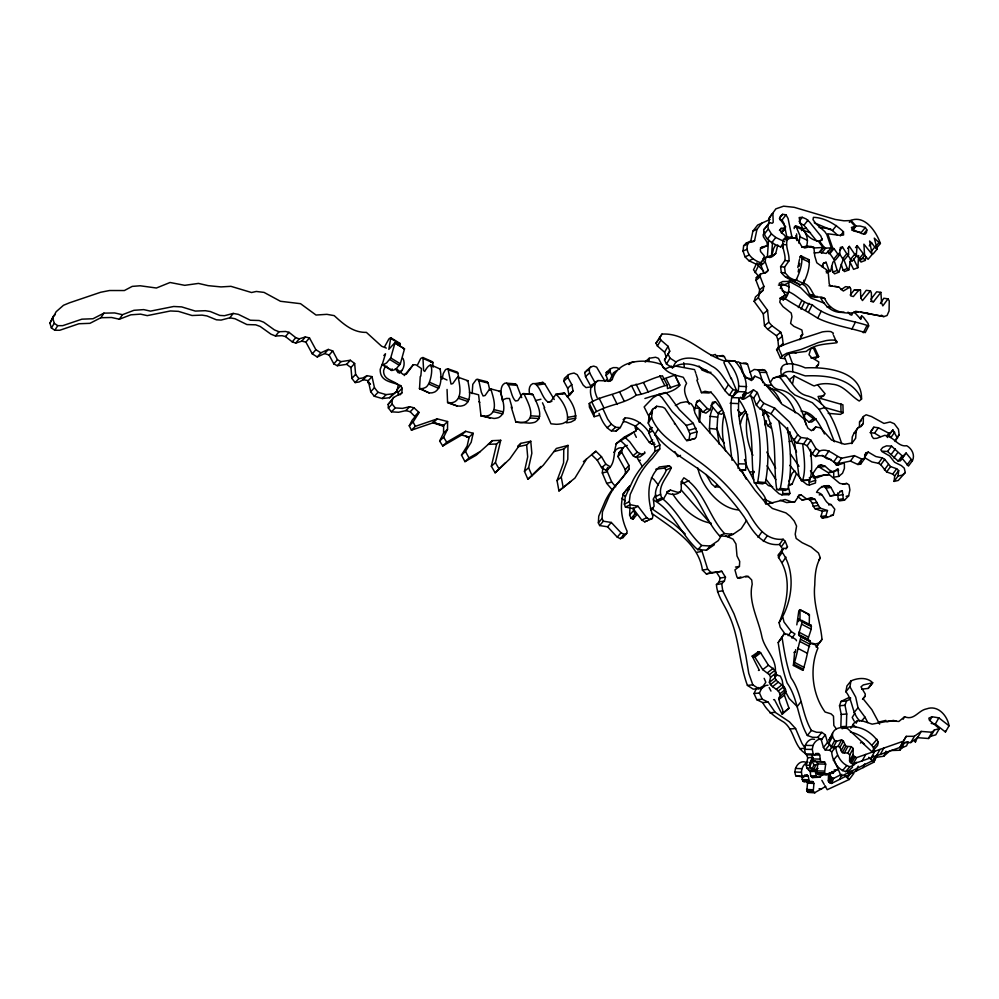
<?xml version="1.0" encoding="UTF-8"?>
<svg xmlns="http://www.w3.org/2000/svg" width="999" height="999" viewBox="0 0 999 999"><rect width="100%" height="100%" fill="white"/><g stroke="black" fill="none" stroke-linecap="round" stroke-linejoin="round"><path stroke-width="1.5" d="M724.887 361.076C702.859 354.732 686.4 332.53 661.95 334.103L655.981 343.156L657.392 345.991L664.56 352.197L666.196 357.03L664.51 359.99L666.47 364.023L672.389 367.807C683.478 360.389 697.477 364.66 707.979 371.79C718.256 376.611 721.303 388.299 729.42 395.254L732.941 396.341L736.613 390.621L731.318 378.159M699.213 422.152L699.288 408.279L694.792 408.116M842.931 484.016L846.69 483.454L849.013 484.852L849.899 489.91L848.638 495.916L844.505 500.162L839.485 500.861L838.248 499.5L837.637 492.957M844.505 500.162L843.256 498.801L842.319 491.033L839.809 491.396M811.6 643.081L815.421 643.993L819.405 642.969L821.99 639.397C820.491 621.291 812.599 603.683 814.784 584.927C814.947 575.599 815.584 566.083 820.316 557.867L818.493 553.046L811.013 546.915L802.135 542.694L796.166 538.449L795.204 534.203L796.578 526.098L794.242 521.041L790.197 516.271L785.913 512.899L772.414 508.466L764.572 501.598L755.169 490.509L731.218 456.918L698.688 420.079L694.892 412.949L693.581 407.205L691.246 403.808L686.213 401.76L680.544 402.747L675.324 405.569M869.967 758.104L853.109 764.035L851.423 763.398L849.562 760.926L849.724 754.919L847.801 753.096L842.369 752.647L839.922 747.477L838.149 746.315L833.129 747.677L831.218 746.965L829.07 743.094L832.504 736.638L832.542 733.266C835.002 727.272 842.369 726.56 847.726 728.733L864.497 744.255M858.641 255.532L857.854 267.707L853.583 269.355L849.762 261.663M855.781 254.008L860.489 260.389L864.597 255.419L863.898 244.168L872.177 254.42L868.069 259.353L863.598 253.721M530.756 441.221L526.635 444.867L527.697 456.893L524.463 471.341L527.884 479.258L532.055 475.699L528.608 467.757L531.843 453.284L530.756 441.221L520.829 443.381L509.727 458.991L495.129 472.789L491.346 466.246L495.429 462.612L500.736 440.284L492.345 440.659L476.198 455.219L464.96 461.65L461.488 455.094L465.497 451.398L471.191 442.257L473.176 433.291L465.621 431.293L461.625 435.052L442.757 445.991L439.647 441.034L443.556 433.104L443.656 425.337L447.602 421.541L437.275 418.868L415.334 426.348L411.451 430.182L409.24 425.811L412.125 420.279L418.843 412.262L414.048 407.842L409.715 406.718L402.472 408.366L395.267 407.929L392.182 404.071L391.983 400.424L393.631 397.477L401.885 392.919L402.11 388.261L400.799 385.689C392.782 381.668 379.77 382.28 380.207 369.368L381.805 365.297M439.647 441.034L443.606 437.262L447.515 429.32L447.602 421.541M809.952 766.408L809.989 763.211L812.025 758.079L811.987 761.275L809.952 766.408L811.875 769.817L813.598 770.279L818.106 768.393M829.07 743.094L829.108 739.722L832.542 733.266M860.938 426.61L863.261 423.364L863.386 416.533L866.133 414.785L871.465 416.546L883.953 423.426L890.146 421.978L894.267 423.738L898.451 429.245L899.15 434.802L895.129 441.508M532.055 475.699L543.244 465.272L556.368 448.451L567.981 445.404L567.794 459.303L561.251 477.047L557.03 480.569L558.953 490.921L570.716 481.555M859.415 427.522L859.54 421.953L863.386 416.533M567.981 445.404L563.786 448.988L563.586 462.849L557.03 480.569M931.193 723.426L935.289 724.075L945.441 732.005L949.038 725.798C947.402 715.721 937.886 704.72 926.772 708.84C918.193 710.301 914.272 720.853 904.595 716.733L898.913 721.44L889.709 720.866L872.139 724.15L861.65 720.641L857.479 720.741L854.532 722.427L850.773 728.221M847.627 772.314L849.05 773.576L848.988 771.465M945.441 732.005L945.454 731.056M814.135 252.934L818.968 252.547L823.064 247.477L818.218 241.009C807.117 239.648 800.848 227.472 799.163 217.545L802.284 217.32L806.081 218.931L809.477 221.94L820.903 236.114L822.277 239.985L819.242 240.821L824.038 247.228L825.624 248.139L831.355 247.864L826.797 234.528L824.824 231.631L815.771 223.501L812.999 219.643L813.436 217.332C824.437 217.557 835.614 224.313 843.481 231.793L843.568 234.977L840.596 235.439L827.734 233.778L832.841 248.489L828.745 253.534L827.871 251.174M433.179 367.182L432.53 361.788L422.939 357.53L421.228 358.117A23.114 7.742 -70.8 0 0 420.504 358.878L417.657 364.598M850.611 698.95L846.478 701.011L845.017 705.282L846.74 714.01L846.365 726.348L840.846 726.735L841.233 714.435L839.51 705.744L840.983 701.473L847.876 698.051L850.624 697.814M850.436 732.105C859.103 733.678 868.431 740.421 873.476 747.652L873.426 749.774L872.077 751.847L861.525 742.045L860.464 743.006M746.59 520.454L741.196 528.758L733.004 534.365L724.6 533.578C708.716 516.895 704.233 490.222 683.878 477.809L681.156 481.918L681.318 489.922L680.044 492.095L677.459 492.27L670.454 490.097L667.494 492.07L663.598 498.738L661.8 497.902C656.543 486.438 667.569 477.285 671.34 467.569L669.318 465.709L659.303 466.983C645.779 479.42 647.527 500.137 652.871 516.208L652.347 518.444L649.687 519.517L646.765 517.719L638.049 506.281L630.357 504.707L629.295 501.76L630.169 494.542L637.949 477.809A123.364 90.097 62 0 1 652.347 458.466L659.765 448.976L659.852 444.93L655.182 434.54M777.759 244.967L775.736 253.459L772.352 256.243L768.481 256.518L765.559 257.904L765.246 261.863L768.194 270.342L766.42 272.34L760.526 274.013L760.227 276.723L763.885 286.301L763.074 290.322L759.715 293.344L758.366 297.764L767.557 310.339L768.78 322.19L772.04 325.836L780.743 332.205L782.229 336.326L783.316 345.092M842.095 728.746C855.693 723.264 870.092 729.745 878.346 741.932L877.584 745.529L872.077 751.847M647.364 520.729L644.705 521.815L641.783 520.017L633.104 508.616L625.424 507.055L624.363 504.108L625.249 496.928L633.041 480.232A122.952 90.047 62 0 1 647.439 460.926L654.857 451.448L654.957 447.415L648.826 432.867L649.999 428.946L651.573 427.297M772.564 242.233L771.478 255.582L769.829 257.68M763.074 290.322L755.469 296.928L754.12 301.348L763.286 313.886L764.485 325.724L767.731 329.358L776.423 335.701L777.909 339.81L778.658 348.151M768.556 239.735L767.357 257.317L771.478 255.582M914.784 741.395L915.409 741.97L915.434 741.071M802.01 777.584L802.796 781.206L804.008 781.655L812.899 781.643L813.96 783.453L813.223 791.333L814.66 792.707L825.649 786.475M806.468 781.318L807.529 783.116L806.792 790.971L808.553 792.457L814.984 792.819M544.018 408.042L550.961 423.813L556.268 424.3A73.726 45.217 80.8 0 0 563.161 423.351L567.145 421.216C569.193 411.925 562.649 400.362 555.943 394.243L550.674 401.573L547.889 402.023C541.683 397.415 541.158 388.199 534.915 383.641L532.804 383.591C528.808 385.277 528.621 390.759 529.782 394.355M794.193 228.584L794.255 227.098L795.791 226.049C805.244 227.497 809.54 238.599 806.293 246.815M566.308 422.814A73.476 45.305 80.8 0 0 571.128 421.965L575.124 419.817C577.185 410.577 570.641 399.026 563.936 392.957L555.943 394.243M650.099 418.818L644.143 406.943L652.996 397.764L658.641 394.418L662.237 397.839L672.265 411.713L686.201 425.424L689.922 433.828L689.11 439.21L686.75 440.621L685.252 438.886L664.81 408.279L662.649 407.105L656.618 406.268L652.572 409.353L649.288 414.947L648.251 423.101C661.613 451.498 694.954 462.075 716.208 483.541C726.423 494.093 735.976 505.207 744.392 517.245C752.21 530.669 761.6 546.253 779.445 544.505L783.154 549.662M658.641 394.418L665.759 392.507L669.355 395.916L679.37 409.727L693.294 423.389L697.015 431.768L696.191 437.125L695.029 438.486L687.961 440.559M781.455 233.067L785.551 226.785L779.632 218.581L780.306 216.421L782.617 214.323L786.051 214.822L788.074 218.494L791.795 236.413L790.771 237.999L786.862 237.5M833.703 471.053L833.728 477.172L838.723 476.411L842.532 473.251L844.405 468.431L844.38 463.661M817.731 466.171L828.371 472.752L833.341 471.978L837.999 468.631L838.723 476.411M622.627 494.48L630.019 485.651L623.588 493.469C619.48 506.031 621.578 519.505 627.122 531.243L626.76 533.329L622.989 537.624L620.354 538.698L617.245 537.112L607.567 526.785L599.65 525.561L598.364 522.864L598.738 516.196L605.431 500.586A121.329 87.35 48.9 0 1 618.643 482.405M626.76 533.329L624.125 534.39L621.016 532.804L611.301 522.452L603.371 521.203L602.072 518.506L602.447 511.825L609.128 496.203A121.691 87.363 48.9 0 1 622.34 478.022L629.17 469.093L628.958 465.372L621.64 452.16L622.552 448.539L624.762 446.203L627.31 445.404M469.43 392.307L478.608 394.83L480.994 415.896L494.03 418.456A67.969 31.456 -79.4 0 0 498.738 417.52C507.804 412.712 502.422 399.063 500.274 391.408L498.938 391.483M775.224 672.464C777.172 659.065 764.31 649.05 761.812 636.363C758.466 619.417 748.014 601.61 752.21 584.228L751.71 579.969L748.326 576.51L746.216 576.098L739.51 578.359L736.95 577.11L734.939 569.88L739.435 566.396L739.71 561.426L737 555.956L735.963 543.993L733.016 539.123L725.724 535.864M480.994 415.896L484.64 416.196A68.169 31.256 -79.5 0 0 489.323 415.234C498.351 410.377 492.994 396.753 490.884 389.061L489.547 389.148L485.089 395.517L483.079 395.966L481.356 392.27L478.858 380.731L477.834 379.42L476.386 379.42L472.789 384.34L472.152 393.618M710.102 432.954L709.415 428.421L710.152 416.296A20.629 12.687 -86.6 0 1 712.724 408.316M719.243 444.305L716.97 429.258L717.694 417.17A20.567 12.712 -86.6 0 1 718.731 412.987M773.563 699.712L774.462 699.637L781.917 713.898L782.829 713.661L782.729 710.002L779.695 702.784L778.833 697.652L785.763 691.158C785.614 684.29 776.822 683.778 775.074 677.871L776.248 672.814L775.062 670.229L768.431 665.234L760.664 652.822L758.478 651.698L752.172 656.118L759.352 670.317L758.453 670.416M782.829 713.661L788.948 708.129L784.377 695.079L785.763 691.158M384.603 346.753L388.761 339.185A21.416 4.695 -62.8 0 1 389.448 338.449L390.796 337.737L388.836 349.35L394.705 342.857L404.52 348.863L400.337 363.823L396.228 368.743A60.315 13.561 -62.4 0 1 393.631 370.08L391.72 370.479L392.132 368.868M598.788 415.434L594.143 416.695L589.385 407.117L589.248 403.471C602.072 394.98 618.718 394.892 631.493 385.577C642.444 384.328 651.96 377.784 662.437 375.786L667.22 385.239L667.494 388.586L679.607 384.465L674.874 375.124L662.749 379.195M794.055 652.622L794.692 651.773L793.406 665.459L802.809 670.341L802.896 669.193M811.975 754.882L812.811 760.988L824.575 761.9L825.674 764.11L824.55 772.826L826.073 774.625L837.249 769.992L834.165 769.929M816.845 761.738L817.944 763.948L816.62 770.878L817.532 773.813L818.681 774.612L826.435 774.812M612.137 376.598L610.202 371.74L610.401 368.831L613.286 367.62L616.783 367.644L619.58 368.968M802.809 670.341C806.218 661.188 807.492 651.036 810.401 641.708L809.964 640.684L799.063 635.626L798.613 634.402L802.234 621.778L801.935 620.479L799.987 620.367L799.999 609.64L798.85 610.714L796.815 624.875M608.453 381.468L606.043 375.412L606.243 372.515L610.401 368.831M851.785 443.668L852.272 436.838L854.058 433.141L857.916 427.709L861.063 426.286L863.261 423.364M391.72 370.479L382.18 364.647L385.514 353.808L383.828 355.544M839.123 253.084L842.669 258.778L844.43 259.815L848.538 254.807L848.563 247.702L849.375 246.378L856.168 256.381L852.06 261.363L847.627 254.895M793.406 665.459C796.815 656.306 798.126 646.153 801.048 636.825L800.624 635.801M789.809 465.309L802.821 481.318L806.98 484.59L809.415 485.027L808.578 479.532M763.623 272.515L761.038 265.497L761.35 261.538L765.559 257.904M810.439 470.879C813.086 474.325 816.345 478.384 815.459 482.992L809.415 485.027M752.172 656.118L754.919 657.192L762.724 669.642L769.367 674.675L770.554 677.26L769.38 682.317C771.141 688.249 779.944 688.773 780.107 695.666M807.891 259.578L809.065 259.79C810.052 267.907 806.792 276.174 803.533 283.454L799.887 284.927L790.921 280.07L797.027 282.904M799.724 258.142L800.561 256.119L801.735 256.331C802.697 264.46 799.437 272.739 796.191 280.032L792.544 281.531M876.285 755.968L873.8 762.225L831.518 783.441L828.895 782.254L828.333 780.906L828.496 775.199L829.545 772.652M828.333 780.906L830.581 773.975M699.575 421.715L700.961 409.278M849.562 760.926L853.059 754.507L853.221 748.513L851.285 746.678L845.841 746.216L843.381 741.033L841.608 739.884L836.575 741.233L833.129 747.677M420.829 376.136L421.478 368.594L416.071 364.847L413.299 364.697L404.195 375.599M795.391 652.297L795.641 649.637M798.501 621.603L798.75 618.893M589.248 403.471L594.043 413.111L594.143 416.695M440.022 368.968C441.483 375.724 442.082 387.237 435.177 391.745A62.625 21.329 -70.2 0 1 431.818 392.857L429.208 392.919L419.518 388.686L420.242 376.498M738.124 468.469C740.334 444.717 727.834 420.954 731.668 397.552L737.974 391.596C740.871 380.557 734.365 368.731 727.347 360.527L725.212 360.776L723.875 362.6L731.305 379.108M740.409 470.804L745.541 470.104C748.438 445.904 735.326 421.69 739.248 397.864L731.668 397.552M612.637 490.309L606.668 483.329L602.31 472.952L602.921 467.182M615.734 486.788L611.738 482.117L607.367 471.715L607.829 467.37M648.875 361.451L649.225 358.254L655.619 357.255L658.453 358.366L663.411 367.807L665.921 368.743L671.49 366.109M757.654 264.81L761.762 263.087C753.383 260.702 744.642 253.659 747.702 243.956L750.349 241.296L753.159 241.721L754.607 240.522L756.992 229.308L761.762 223.202M756.58 264.335L748.863 260.714L745.017 256.818L743.031 251.049L743.631 245.742L746.278 243.082L750.349 241.296M758.828 293.918L759.652 289.897L756.006 280.344L756.305 277.635L760.526 274.013M856.168 256.381L857.154 245.617L864.597 255.419M865.334 260.389L863.261 258.229L858.99 259.89L861.063 262.05L865.334 260.389L865.796 256.693M758.241 687.474L756.181 688.973L754.008 693.518L756.805 699.687L762.724 702.622C767.507 711.65 775.299 717.107 783.953 722.24C794.842 730.406 793.593 747.015 805.956 753.745L807.741 757.717L806.255 765.371L806.867 768.156L810.239 771.603L810.713 775.948L812.349 777.534L817.906 777.297L819.792 776.96L823.888 773.875M648.251 423.101L651.548 417.52L652.572 409.353M828.745 253.534L829.907 253.621L833.753 259.166L835.414 260.04L839.535 255.007L840.371 247.465L842.494 247.028L846.777 253.771L848.538 254.807M809.964 640.684L808.378 640.496L807.929 639.273L811.2 629.195L811.213 625.349L801.935 620.479M862.524 699.375L864.972 696.39L865.284 694.068L860.988 686.837L863.311 684.914L872.714 682.792C867.269 676.935 857.666 677.859 850.986 680.918L846.952 685.938L845.878 691.758C853.109 700.511 851.56 713.036 859.827 720.953M442.132 379.121L443.256 373.564L445.204 370.142A23.589 9.353 -75.4 0 1 445.991 369.343L447.977 368.818L457.48 372.14L458.928 378.084M779.72 298.177L783.366 299.837C789.06 296.528 789.347 288.723 788.76 282.854M810.439 781.992L809.227 781.53L808.266 776.223L807.204 775.112L803.558 776.897L802.347 776.26C800.024 771.016 802.572 764.247 807.941 762.125M781.068 288.723L781.78 283.579M803.558 776.897L795.928 775.948C792.469 769.442 799.025 758.728 806.605 762.574M447.053 389.46L447.564 402.322L450.774 402.859A65.472 26.061 -74.7 0 0 454.732 401.823C462.737 397.078 459.49 384.915 458.266 377.36L457.13 377.485L452.797 383.566L451.036 384.066L447.977 368.818M447.677 402.734L457.28 406.006L460.389 406.131A65.297 26.299 -74.7 0 0 464.385 405.107C472.44 400.424 469.13 388.236 467.882 380.706L466.733 380.819M834.44 462.549L836.263 464.897L838.173 464.96L838.511 462.537M816.558 367.083L818.368 364.772L818.78 361.925L811.325 357.33L809.003 354.72L810.838 348.639M849.312 222.365L850.923 220.379L856.081 226.099L860.052 226.024L865.359 227.46L866.845 229.97L866.47 232.542L865.196 234.128L861.925 233.654L852.422 229.42L851.423 227.472L855.082 226.298L849.899 220.604L843.968 220.804L835.301 219.48L794.217 207.317L783.591 206.181L775.848 208.866L768.868 218.619L769.118 223.614M796.74 279.408C790.808 281.468 784.577 277.21 781.268 272.465L780.594 266.621L784.927 260.489C785.926 253.746 781.355 247.39 783.054 240.709M794.555 280.07L789.485 277.672L785.251 272.989L784.577 267.133L788.91 260.976C789.847 253.783 785.002 247.003 787.224 239.872L790.758 237.612L786.762 237.225L783.241 239.473L787.224 239.872M812.811 475.649L813.198 473.114L816.608 468.007L821.39 464.885L825.324 466.358L829.37 470.005L833.341 471.978M511.213 406.993L515.846 422.115L520.292 422.577A70.854 38.237 -88.1 0 0 525.973 421.678C536.326 416.571 527.36 401.373 523.976 393.843L522.365 393.893L517.907 400.562L515.521 400.999C510.676 396.191 511.575 387.962 506.693 383.204L504.932 383.154C500.137 385.664 500.799 392.507 501.71 397.003M515.846 422.115L529.145 423.126A70.617 38.374 -88.1 0 0 534.865 422.24C545.229 417.195 536.251 401.985 532.854 394.493L523.114 393.506M861.55 399.063C852.222 377.535 825.948 375.05 805.331 375.886C798.338 373.976 786.35 366.983 781.605 375.936C776.735 358.379 796.628 363.861 805.231 367.882C826.71 366.808 862.224 370.916 861.55 399.063L859.227 401.024C850.161 395.592 843.83 385.002 832.155 384.203A20.879 12.438 3.3 0 0 816.433 385.09L814.235 385.939L812.874 385.439L794.13 375.936L792.657 383.416M789.535 380.582L789.734 379.333L794.13 375.936M747.614 414.248C744.705 428.059 747.102 442.582 752.896 455.344M820.903 516.483L825.911 515.834L827.484 510.539L822.477 511.201L820.903 516.483L822.252 518.031L827.259 517.382L833.278 515.047L834.789 509.19L831.106 504.557C823.85 503.396 824.6 492.782 816.545 492.32C818.73 487.749 823.95 485.239 828.908 485.676L830.918 487.4L835.114 495.217L837.387 494.717L840.072 491.795L842.319 491.033M400.137 345.966L400.224 343.544L390.796 337.737M795.791 226.049L800.037 235.727L799 243.344M370.467 384.228L368.094 382.792L368.119 381.006M630.007 506.518L629.607 515.059L631.106 518.406L632.991 519.13L636.75 514.822L634.865 514.085L633.116 507.979M622.989 537.624L623.351 535.539M820.554 761.138L819.704 755.019L818.593 753.596L816.195 753.721L814.51 754.969L813.198 754.045L812.312 749.425L813.011 745.504A19.118 11.713 79.3 0 1 819.929 739.16L822.252 739.435M819.704 755.019L806.767 754.832L805.456 753.908L804.582 749.312L805.281 745.391A19.056 11.738 79.3 0 1 812.224 739.073L814.547 739.347M845.878 691.758L849.924 686.738L850.986 680.918M500.736 440.284L496.678 443.968L491.346 466.246M798.176 271.865L798.713 269.043M799.25 266.221L799.787 263.399M803.908 280.207L803.358 283.117C810.539 284.915 811.425 292.507 815.634 297.078L821.528 297.053L824.749 298.476C830.344 312.025 845.429 315.185 858.491 311.738M770.067 219.418L757.679 225.037L752.909 231.131L750.524 242.32L754.607 240.522M763.199 261.201L764.285 255.881L760.589 251.611L760.289 249.313L761.713 246.94L766.583 246.054L767.344 244.368L766.832 241.908L763.473 236.888L763.111 234.89L764.547 232.08M760.239 265.122L760.676 262.949M797.801 267.52L798.313 265.022M798.563 263.773L799.437 259.553M724.088 414.772C721.253 426.673 722.265 439.185 725.561 450.886M567.832 396.128L568.918 394.58L567.644 388.236L563.761 381.181L567.869 377.46L568.443 374.7L570.616 373.801L574.025 373.039L577.222 374.675L583.191 385.139L585.988 387.587L592.37 386.7M563.761 381.181L564.348 378.434L568.443 374.7M742.469 395.042L745.554 391.933C748.476 380.919 741.932 369.118 734.914 360.951L727.347 360.527M473.176 433.291L469.168 437.038L467.17 445.979L461.488 455.094M419.518 388.686L422.102 388.611A62.775 21.066 -70.2 0 0 425.424 387.487C432.579 384.328 435.152 352.659 424.712 371.428L423.601 370.492L422.939 357.53M873.8 762.225L877.447 754.757M618.643 482.405L625.474 473.476L625.274 469.767L617.981 456.593L618.893 452.959L622.552 448.539M882.604 451.211L887.599 451.486L898.163 461.138L900.236 460.676L902.147 458.341L908.441 466.058L912.399 460.751L906.093 453.022L904.195 455.344L902.109 455.806L891.52 446.128L886.525 445.854L882.716 447.477L880.818 449.837L882.03 451.635L889.585 455.919L894.542 462.237L901.348 465.596L904.27 468.156L905.256 472.552L898.276 480.457L894.068 481.406L898.051 476.048L898.7 470.604L896.69 468.756L890.571 466.583L884.752 459.365L882.354 457.917L875.861 456.543L868.256 452.085L866.133 452.809L864.51 458.753L860.589 464.185L857.916 464.51L850.449 461.088L837.736 463.686C830.256 461.001 824.412 453.071 815.671 456.531L812.025 454.083L807.13 445.804L803.608 443.918L797.052 443.069L793.943 440.347L785.751 427.672L770.978 413.773L760.102 408.953L756.368 405.182L753.646 398.151L749.799 395.529L744.442 398.901L741.395 398.626L740.471 397.215M873.863 756.73L899.874 747.477L902.634 742.657L910.801 742.569L917.631 737.687L921.19 731.418L931.967 732.255L934.365 730.019L939.36 728.608L929.382 720.204L928.87 718.156L932.017 716.745L938.86 717.856L949.038 725.798M850.948 258.641L848.8 269.93L844.542 271.578L843.069 270.18L841.183 264.236M788.885 481.543L792.132 473.214L794.854 470.891M767.981 685.214L765.721 685.451L761.6 688.448L753.209 689.148L747.414 685.376C738.91 662.462 739.397 637 728.721 614.647C724.475 604.72 717.07 595.654 716.433 584.552L719.118 581.955L720.204 578.059L716.47 572.165L711.338 572.539M716.433 584.552L721.715 583.703L724.387 581.093L725.486 577.185L721.74 571.278L706.343 573.913L702.434 570.129C698.638 543.006 672.115 528.271 651.972 513.449M696.141 404.72L702.971 412.013L705.906 413.149L710.264 409.69L712.462 402.26L715.471 401.798L722.165 409.827L717.794 413.261L711.126 405.257L715.471 401.798M794.168 438.948L798.9 475.736L801.36 480.681L802.672 480.307C806.131 468.868 803.983 456.643 802.821 444.992M801.36 480.681L809.777 480.144C812.911 470.242 811.388 459.602 810.489 449.45M860.589 464.185L861.425 461.338M689.248 404.22C686.663 397.39 681.88 390.597 686.6 383.329L683.279 377.285C675.087 375.062 665.771 373.176 661.675 364.61C645.079 358.191 618.219 359.528 612.275 379.395L608.965 380.956L598.014 380.582L591.695 385.389C589.348 390.572 590.696 396.441 592.956 401.411M595.891 381.68C593.556 386.875 594.904 392.757 597.177 397.727M826.31 272.864L830.544 271.204L832.841 262.362L834.215 260.602L837.199 270.404L838.798 272.19L834.552 273.838L832.954 272.053L831.543 266.358M785.451 634.515L780.169 627.172L779.095 622.689C792.207 602.772 796.44 572.639 782.254 552.335L782.005 549.85L783.603 548.426L785.951 548.389L787.462 546.828L785.214 541.308L783.141 539.248C765.259 540.958 755.843 525.349 747.989 511.9C733.79 491.271 716.183 473.264 695.541 459.003C679.757 446.753 659.265 437.175 651.548 417.52M779.095 622.689C787.624 602.659 792.244 576.236 778.533 557.579L778.283 555.107L782.005 549.85M738.711 399.35C756.693 423.226 749.575 455.469 754.17 482.879L756.33 483.091L757.717 481.88C762.786 453.409 759.889 423.164 750.773 395.679M755.706 483.017L762.674 483.878L765.396 482.579C770.054 458.416 767.769 432.904 762.175 408.991M671.34 467.569L666.395 469.98C662.624 479.67 651.598 488.786 656.83 500.237L658.628 501.073L663.598 498.738M764.322 409.765C778.745 433.891 772.614 463.286 776.747 489.423L778.908 489.647L780.306 488.449C784.927 466.408 782.966 443.106 778.895 421.041M609.802 380.194L613.473 372.789L616.683 370.617M822.177 267.02L823.526 263.112L826.098 262.287L828.858 270.142L830.544 271.204M776.747 489.423L785.152 490.484L787.886 489.223C792.332 469.105 790.496 447.802 787.549 427.535M694.517 410.402L696.965 401.086L699.537 400.299L707.304 408.554L710.264 409.69M55.307 314.548L53.209 316.383L49.95 323.201L51.361 327.922L54.808 330.269L59.778 330.257L78.921 323.751L89.947 323.326L100.874 317.719L111.588 317.495L119.343 319.23L130.819 314.822L140.547 314.136L147.265 315.622L170.442 310.964L178.409 311.351L192.02 315.509L202.035 315.122L206.93 315.921L216.421 319.805L221.091 320.08L229.832 317.794L234.965 318.718L246.915 324.563L255.744 324.825L260.19 326.461L270.979 334.19L275.487 336.001L282.08 335.701L285.489 336.576L292.232 341.87L295.679 343.082L301.798 341.171L305.894 342.095L312.275 353.858L317.245 356.968L324.663 353.559L329.108 355.057L333.803 363.886L337.287 365.721L346.653 364.335L350.936 367.532L351.91 378.409L355.132 382.592L359.128 381.98L363.274 379.695L368.281 380.644L370.691 391.695L374.275 396.241L382.28 398.551L389.573 397.739L397.078 391.171L398.264 384.765C393.156 380.194 383.004 379.995 383.628 370.467L384.902 367.282L386.9 366.221M912.399 460.751C915.271 455.169 911.887 448.539 906.692 445.729C897.839 447.29 893.468 435.839 884.664 435.352L876.81 438.311L873.526 438.511L871.852 436.213L870.916 431.63L873.863 427.197L878.396 427.747L888.86 433.216L891.258 432.18L892.894 429.945L897.477 438.299M838.798 272.19L843.418 258.641L847.327 268.519L848.8 269.93M832.966 334.166L833.341 333.179L830.993 331.656A34.141 9.378 -24 0 0 822.302 331.918C807.754 336.9 792.532 341.034 778.496 347.015M799.787 339.685L802.659 334.265L801.897 330.007L793.88 326.336L790.584 323.439L791.945 316.795L791.22 313.049L782.991 306.643L779.757 302.185L780.419 298.776L785.089 294.917L779.208 283.341L782.667 281.543L788.036 281.406L791.732 279.882L787.474 283.441L783.778 284.965L778.421 285.115M765.783 504.258C768.144 496.016 757.155 489.747 755.169 482.455M894.068 481.406L894.717 475.949L898.7 470.604M811.875 769.817L813.935 764.697L811.987 761.275M813.598 770.279L815.646 765.159L817.382 763.848M828.895 782.254L831.006 777.172L830.431 775.811M829.994 783.029L832.105 777.946L831.006 777.172M831.518 783.441L833.628 778.346L840.471 774.937M382.18 364.647L384.066 364.235A60.427 13.262 -62.5 0 0 386.625 362.874L390.721 357.929L394.967 342.969M852.484 313.411L851.76 315.147L850.012 314.573L848.039 312.113M839.709 779.345L841.832 774.262M785.501 227.909L781.043 228.371L780.281 230.195C780.531 233.991 786.388 234.315 785.464 238.299M796.553 233.878L796.977 238.686M855.993 771.203L858.153 766.146M863.136 767.644L864.759 763.848M399.413 373.201C403.821 369.792 405.482 363.349 402.947 358.329M876.348 757.292L883.765 756.231L885.963 751.198M891.183 750.511L899.774 750.249L902.022 745.217L904.232 742.794L907.629 741.758M899.774 750.249L901.997 747.814L904.232 742.794M908.241 742.095L906.555 745.853L901.997 747.814M915.409 741.97L917.669 736.962M799.699 748.651L805.219 748.313L801.947 743.368L795.591 728.558L789.435 721.827L775.212 712.337L768.169 702.135L762.237 699.188L759.44 693.006L761.6 688.448M49.95 323.201L56.131 311.738L63.486 305.282L69.418 302.834L100.674 292.257L109.528 290.522L124.376 290.534L132.218 286.388L140.147 285.776L156.406 288.012L170.055 282.492L184.728 285.327L198.476 283.416L208.142 285.652L220.991 286.913L230.919 286.326L251.536 292.52L256.306 291.458L264.036 292.395L280.444 301.273L300.537 303.684L316.021 315.035L326.898 314.335L334.215 315.634C343.394 324.026 352.984 332.717 366.383 332.38L381.643 346.253L386.338 348.102M868.668 325.924C849.849 319.293 827.821 318.756 812.224 304.745C802.734 303.346 797.14 295.105 788.498 291.658L785.077 298.589C795.891 305.819 806.905 311.051 817.694 318.194C832.579 325.362 849.612 327.672 865.234 332.63L868.668 325.924L868.081 323.464L863.523 317.345L861.662 315.909L860.876 319.305L853.933 311.651M857.916 427.709L856.131 431.406L855.656 438.224L852.159 442.994L844.567 444.255L831.568 440.072L820.504 427.859L815.733 426.96L811.475 430.719L807.854 428.084L803.983 419.006L798.313 413.911L782.13 404.358L760.414 378.521L754.832 376.186L751.435 380.557L746.44 377.622L742.107 371.965M755.082 272.665L758.441 265.746L756.867 262.937L753.508 269.842L758.653 276.473M764.635 424.712L766.558 420.816M681.38 484.34L682.692 481.705M798.338 307.567L801.772 300.662M800.986 309.203L804.42 302.297M805.606 310.19L809.04 303.309M808.778 311.626L812.224 304.745M817.694 318.194L821.141 311.313M788.236 485.876L792.12 484.153L796.39 473.726M851.935 328.971L855.369 322.215M860.301 318.569L861.662 315.909M863.286 332.754L866.72 326.036M409.24 425.811L413.111 421.965L418.943 412.837M880.406 303.509L883.815 298.264L888.049 298.863L889.247 300.874L889.073 310.951L887.062 315.509L883.928 316.571L855.594 311.276M610.426 466.883L605.856 464.173L601.498 456.693L595.854 451.236L591.608 454.77L597.252 460.202L601.573 467.657L606.143 470.354C616.445 464.835 612.724 452.135 616.758 443.081L624.2 437.137L636.126 430.756L635.239 425.586M606.143 470.354L607.454 467.882M831.218 746.965L834.664 740.509L832.504 736.638M838.149 746.315L841.608 739.884M839.922 747.477L843.381 741.033M841.008 750.936L844.48 744.505M856.106 723.301L857.479 720.741M842.369 752.647L845.841 746.216M844.242 753.196L847.726 746.765M847.801 753.096L851.285 746.678M849.724 754.919L853.221 748.513M770.316 382.38L772.751 378.621A9.478 6.806 74.8 0 1 773.363 378.097L783.278 374.862L785.626 375.562C792.357 382.467 796.265 392.994 806.505 395.679C828.196 400.799 835.376 425.212 841.77 443.781M850.199 762.437L853.695 756.018L853.059 754.507M851.423 763.398L854.932 756.98L853.695 756.018M853.109 764.035L856.618 757.629L903.433 741.171L906.193 736.35L914.372 736.288L921.19 731.418M862.212 760.826L865.733 754.445M871.265 757.642L874.799 751.273M775.499 245.142L773.563 248.601L771.54 257.093L775.736 253.459M876.46 755.818L879.994 749.462M651.111 510.402L654.133 506.218L653.371 498.826L655.831 494.967M880.244 754.482L883.778 748.139M903.183 719.243L904.595 716.733M415.06 416.695L410.177 411.725L405.856 410.614L398.626 412.262L391.433 411.838L388.361 407.992L388.161 404.345L393.631 397.477M899.874 747.477L906.193 736.35M659.477 337.262L660.888 340.097L668.081 346.316L669.73 351.161L668.044 354.121L670.017 358.142L675.948 361.95C687.062 354.545 701.073 358.878 711.588 366.021C721.877 370.866 724.949 382.555 733.091 389.523L736.613 390.621M910.801 742.569L914.372 736.288M929.882 720.491L932.017 716.745M935.289 724.075L938.86 717.856M917.631 737.687L928.383 738.498L931.967 732.255M928.383 738.498L930.781 736.263L934.365 730.019M939.36 728.608L935.776 734.839L930.781 736.263M632.991 519.13L634.565 516.446M655.307 408.504L656.618 406.268M658.453 339.985L661.95 334.103M657.392 345.991L660.888 340.097M654.582 435.052L657.904 429.483M664.56 352.197L668.081 346.316M664.51 359.99L669.73 351.161M666.47 364.023L670.017 358.142M852.572 767.145L849.412 770.204L845.691 771.628C837.212 769.28 832.329 760.326 831.655 751.985L829.595 750.237L825.224 750.024L823.426 747.464L821.265 739.847L817.769 737.387L812.487 737.287L807.354 735.476C797.726 719.143 798.213 698.688 787.162 683.054C782.492 670.067 780.319 656.156 778.196 642.607L784.115 634.003L787.062 634.09L795.903 639.535L796.478 640.771M778.196 642.607L784.115 634.003M586.463 459.103L574.949 478.059L558.953 490.921M672.389 367.807L675.948 361.95M721.553 535.377L718.306 540.609L710.364 546.016L706.43 550.162L697.777 549.675C680.918 535.114 673.463 510.814 653.396 499.9M860.801 297.702L866.233 290.309L870.416 290.884L871.365 292.682L871.503 301.336L873.538 301.71L880.893 292.382L881.605 302.909L882.804 305.894L888.049 298.863M819.455 399.038L825.124 393.793L818.106 385.377M829.108 739.722L830.868 736.937M51.361 327.922L54.283 323.301L52.872 318.569M724.625 390.634L728.271 384.902M54.808 330.269L57.742 325.674L62.737 325.662L81.93 319.168L92.982 318.756L103.933 313.149L114.673 312.937L122.452 314.697L133.941 310.302L143.706 309.615L150.449 311.126L173.676 306.493L181.668 306.893L195.305 311.076L205.344 310.701L210.252 311.513L219.78 315.422L224.463 315.709L233.217 313.424L238.361 314.36L250.349 320.229L259.191 320.517L263.649 322.165L274.463 329.932L278.983 331.743L285.589 331.468L289.011 332.33L295.779 337.662L299.225 338.873L305.369 336.975L309.478 337.899L315.884 349.7L320.866 352.822L328.296 349.425L332.742 350.936L337.462 359.777L340.959 361.626L350.337 360.252L354.645 363.474L355.619 374.363L358.866 378.571L362.862 377.959L367.008 375.674L372.028 376.635L374.463 387.712L378.059 392.282L386.076 394.605L393.394 393.793L397.078 391.171M729.42 395.254L733.091 389.523M736.488 389.722L732.941 396.341M752.634 379.595L754.832 376.186M741.395 398.626L745.079 392.932L748.139 393.206L753.483 389.847L757.342 392.482L760.077 399.525L763.823 403.296L774.725 408.154L789.535 422.077L797.764 434.777L800.873 437.5L807.442 438.361L810.976 440.247L815.896 448.539L819.542 450.999C828.308 447.564 834.14 455.507 841.645 458.216L854.357 455.631L861.837 459.078L864.51 458.753M742.844 399.113L746.54 393.431M768.868 218.619L771.84 214.048M749.799 395.529L753.483 389.847M753.646 398.151L757.342 392.482M756.368 405.182L760.077 399.525M760.102 408.953L763.823 403.296M770.978 413.773L774.725 408.154M100.874 317.719L103.933 313.149M562.387 394.368L563.936 392.957M119.343 319.23L122.452 314.697M793.943 440.347L797.764 434.777M797.052 443.069L800.873 437.5M758.041 537.362L761.7 532.055M803.608 443.918L807.442 438.361M813.436 430.269L815.733 426.96M649.487 433.154C644.33 424.75 635.339 418.057 625.237 417.857L620.342 427.535L616.046 431.118L611.351 430.894C604.894 427.185 601.61 420.067 599.038 413.386M807.13 445.804L810.976 440.247M763.361 541.433L767.02 536.138M812.025 454.083L815.896 448.539M815.671 456.531L819.542 450.999M567.869 377.46L571.765 384.54L573.051 390.896L570.104 394.817L567.195 396.803M870.416 290.884L862.474 300.549L860.788 298.002L860.489 290.122L858.578 290.422L853.371 296.553L850.798 295.891L850.811 288.861L849.724 287.2L845.579 286.638L841.133 289.673M815.521 358.429L818.668 356.518L814.809 348.027L810.689 348.551M779.445 544.505L783.141 539.248M860.489 290.122L854.42 289.835L850.186 295.017M825.186 456.318L829.058 450.811M781.518 546.565L785.214 541.308M782.13 550.536L783.603 548.426M778.533 557.579L782.254 552.335M833.566 462.075L837.462 456.58M785.976 548.926L787.462 546.828M837.736 463.686L841.645 458.216M782.279 562.425L786.001 557.192M870.766 431.506L873.863 427.197M850.449 461.088L854.357 455.631M869.992 432.592L874.525 433.129L878.396 427.747M864.572 454.97L866.133 452.809M857.916 464.51L861.837 459.078M868.256 452.085L864.347 457.505L871.927 461.938L878.421 463.299L880.806 464.747L886.6 471.94L892.719 474.1L894.717 475.949M816.345 646.89L818.069 644.505M886.525 436.438L888.86 433.216M887.362 437.537L892.894 429.945M894.717 432.242L890.821 437.587L888.998 435.289L888.198 435.951M895.241 440.134L899.15 434.802M878.421 463.299L882.354 457.917M887.599 451.486L891.52 446.128M880.806 464.747L884.752 459.365M818.805 559.939L820.316 557.867M891.383 454.208L895.316 448.851M884.39 469.855L888.348 464.485M893.818 457.929L897.764 452.584M886.6 471.94L890.571 466.583M861.625 689.148L868.143 688.436L872.714 682.792M898.163 461.138L902.109 455.806M900.236 460.676L904.195 455.344M902.147 458.341L906.093 453.022M892.719 474.1L896.69 468.756M907.03 464.935L911.001 459.615M788.124 635.676L791.208 631.543L784.003 621.99L782.916 617.482M791.895 638.099L794.979 633.965L791.208 631.543M847.327 777.784L851.023 772.926M824.912 785.651L827.222 789.709L849.237 779.47L853.845 773.388L851.947 771.703M849.05 773.576L850.898 771.153M816.27 647.065L821.99 639.397M229.832 317.794L233.217 313.424M781.518 246.478L780.594 246.903C773.014 243.906 763.736 239.173 763.661 229.807L769.517 222.64L772.152 223.264L773.201 222.415L772.889 213.424M766.295 226.81L769.517 222.64M764.285 234.153L768.343 228.933L767.707 224.588M540.946 466.446L527.884 479.258M779.407 218.456L782.617 214.323M779.744 219.655L782.03 219.98L786.051 214.822M767.357 239.111L771.415 233.903L768.343 228.933M801.498 230.569L803.046 229.52M655.981 343.156L657.629 341.046M779.432 230.444L781.043 228.371M771.715 242.695L775.786 237.5L784.677 241.733M781.505 231.943L785.551 226.785M797.077 706.693L801.061 701.61M799.063 221.416L802.284 217.32M780.594 246.903L783.054 243.793M790.159 238.474L791.795 236.413M816.832 241.184L803.945 225.25L807.979 220.155M810.401 455.906L812.999 452.634M820.666 240.784L822.302 238.749M807.354 735.476L811.4 730.444C801.735 714.085 802.185 693.593 791.096 677.934C786.4 664.922 784.203 650.998 782.042 637.424M814.26 222.789L832.429 230.507L836.475 225.487M824.038 247.228L819.942 252.297L826.198 253.471L831.355 247.864M766.196 479.47L772.989 488.249L778.995 493.706L781.905 494.842L782.891 493.631L782.667 491.258M821.528 253.209L825.624 248.139M738.923 416.009L740.671 413.836M739.135 416.246L745.067 410.427M781.905 494.842L788.985 494.642L789.959 493.431L788.686 487.749M840.234 235.789L843.481 231.793M829.907 253.621L834.003 248.576L837.861 254.133L839.535 255.007M706.093 474.5L711.575 483.903L715.072 486.925L716.695 484.915M817.769 737.387L821.84 732.379L825.349 734.839L827.534 742.482L829.332 745.042L825.224 750.024M851.847 230.282L855.082 226.298M852.846 230.07L856.081 226.099M840.034 250.037L842.494 247.028M780.207 500.224L786.663 502.572L794.854 501.773L798.676 496.203L801.011 494.805L806.93 499.225L811.825 497.989L814.809 499.175L820.067 508.091L827.484 510.539M821.265 739.847L825.349 734.839M833.753 259.166L837.861 254.133M847.739 248.376L849.375 246.378M865.359 227.46L861.313 232.405L853.358 231.031M868.143 688.436L872.214 683.466M413.299 364.697L406.368 374.113L402.984 374.375L396.753 369.031M842.669 258.778L846.777 253.771M863.598 233.928L866.845 229.97M823.426 747.464L827.534 742.482M275.487 336.001L278.983 331.743M855.519 247.602L857.154 245.617M850.211 259.74L854.32 254.745M853.945 712.712L858.029 707.729L855.706 697.127L849.924 686.738M617.981 456.593L621.64 452.16M869.242 245.916L871.69 242.957L869.58 241.034L872.177 254.42M829.595 750.237L832.067 747.252M858.84 259.091L862.949 254.133M831.655 751.985L835.776 747.015C836.463 755.381 841.37 764.335 849.862 766.708L853.596 765.284L856.755 762.237M285.489 336.576L289.011 332.33M871.515 251.049L874.787 247.103L871.69 242.957M875.723 246.466L878.983 242.532L880.406 243.469L876.323 248.376M873.051 253.996L877.147 249.076L874.287 238.124L878.983 242.532M861.625 721.041L864.922 717.07L858.029 707.729M833.291 760.301L837.424 755.344M625.274 469.767L628.958 465.372M292.232 341.87L295.779 337.662M625.474 473.476L629.17 469.093M295.679 343.082L299.225 338.873M870.928 299.225L876.685 291.795L880.893 292.382M842.444 770.704L846.615 765.771M870.653 759.115L873.576 755.669M834.327 760.451L841.208 776.235L872.427 760.763L877.284 755.007M301.798 341.171L305.369 336.975M854.682 713.561L852.184 717.444L854.12 720.991M845.691 771.628L849.862 766.708M305.894 342.095L309.478 337.899M598.364 522.864L602.072 518.506M873.476 747.652L878.346 741.932M599.65 525.561L603.371 521.203M872.139 744.979L877.01 739.272M629.233 364.51L630.856 362.612L633.666 362.025M607.567 526.785L611.301 522.452M312.275 353.858L315.884 349.7M831.668 772.964L832.904 773.351L835.876 769.929M629.607 515.059L633.354 510.739M317.245 356.968L320.866 352.822M631.106 518.406L634.865 514.085M617.245 537.112L621.016 532.804M620.354 538.698L624.125 534.39M864.972 696.39L862.986 698.626L871.89 709.702L879.644 724.125M324.663 353.559L328.296 349.425M613.836 452.397C615.759 449.163 619.38 446.728 623.214 448.089M329.108 355.057L332.742 350.936M657.404 501.773L659.303 499.625M333.803 363.886L337.462 359.777M337.287 365.721L340.959 361.626M346.653 364.335L350.337 360.252M350.936 367.532L354.645 363.474M351.91 378.409L355.619 374.363M355.132 382.592L358.866 378.571M616.046 431.118L617.582 429.458M363.274 379.695L367.008 375.674M763.661 229.807L765.484 227.859M368.281 380.644L372.028 376.635M697.777 549.675L701.685 545.504L710.364 546.016M370.691 391.695L374.463 387.712M618.893 452.959L621.103 450.624M374.275 396.241L378.059 392.282M382.28 398.551L386.076 394.605M400.799 385.689L396.978 389.635L398.526 394.705M389.573 397.739L393.394 393.793M398.276 392.207L402.11 388.261M388.161 404.345L391.983 400.424M805.132 418.843L808.915 421.965L811.675 422.028L816.158 418.743L813.386 418.681L806.305 413.186L804.395 415.147L804.907 419.78M399.975 394.88L401.885 392.919M388.361 407.992L392.182 404.071M750.099 372.14L754.195 369.468L765.309 370.529C769.53 377.709 769.555 389.135 780.531 389.86C796.403 393.231 802.584 411.051 806.193 424.962M391.433 411.838L395.267 407.929M594.417 384.365L591.296 387.113L585.514 376.561L584.727 372.59L590.859 366.858L593.706 366.121L596.603 367.108L605.019 381.393M584.727 372.59L590.859 366.858M405.856 410.614L409.715 406.718M410.177 411.725L414.048 407.842M808.428 615.009L809.402 614.772L809.24 625.212L799.987 620.367M414.972 416.121L418.843 412.262M889.997 750.749L883.765 756.231M411.451 430.182L433.341 422.689L437.275 418.868M495.129 472.789L505.619 462.624M443.556 433.104L447.515 429.32M442.757 445.991L446.728 442.232L465.621 431.293M752.085 474.3L754.245 472.265M464.96 461.65L468.993 457.954L480.244 451.536M492.345 440.659L488.299 444.355L496.678 443.968M567.644 388.236L571.765 384.54M585.514 376.561L589.647 372.864L588.861 368.881M568.918 394.58L573.051 390.896M517.757 446.116L520.829 443.381M598.014 380.582L591.695 385.389M606.043 375.412L610.202 371.74M778.283 555.107L779.894 553.683M628.771 364.448L630.856 362.612M610.152 381.243L612.275 379.395M679.607 384.465L679.682 385.477C671.615 394.093 658.703 393.544 648.339 397.427L644.904 398.501M784.39 229.957L782.229 231.83M649.225 358.254L645.017 361.888L647.639 360.864M761.038 265.497L765.246 261.863M539.435 383.141L542.894 382.405L544.792 383.853L554.258 399.488M524.463 471.341L528.608 467.757M756.006 280.344L760.227 276.723M765.034 273.052L768.194 270.342M905.256 472.552L902.272 475.124L898.051 476.048M759.652 289.897L763.885 286.301M754.12 301.348L758.366 297.764M398.851 344.243L400.224 343.544M607.092 427.797L611.376 424.2L615.634 427.31L620.342 427.535M623.101 419.655L625.237 417.857M594.043 413.111C606.893 404.657 623.488 404.408 636.288 395.154C647.227 393.806 656.743 387.3 667.22 385.239M611.351 430.894L615.634 427.31M583.391 461.65L595.854 451.236M782.954 296.691L785.089 294.917M763.286 313.886L767.557 310.339M623.513 421.665L626.073 421.89L635.551 426.173L639.872 422.614M597.252 460.202L601.498 456.693M636.126 430.756L615.684 444.056M764.485 325.724L768.78 322.19M767.731 329.358L772.04 325.836M601.573 467.657L605.856 464.173M403.771 349.113L404.52 348.863M776.423 335.701L780.743 332.205M696.291 402.909L699.537 400.299M620.391 440.497L625.524 445.254L633.041 455.644L637.3 452.222L641.47 454.145L645.004 453.059L644.605 451.873M635.551 426.173L641.783 431.968L649.387 442.482L652.659 439.847M777.909 339.81L782.229 336.326M781.917 713.898L788.948 708.129M633.041 455.644L635.589 457.33L639.847 453.908M649.387 442.482L651.96 444.18L654.133 442.432M643.943 453.908L639.884 456.93L635.589 457.33M782.642 343.843L776.585 349.475L780.494 358.179L784.69 358.629M780.831 346.416L783.004 344.68M702.971 412.013L707.304 408.554M778.721 699.587L784.377 695.079M760.426 247.839L762.824 247.552M800.486 336.001L802.659 334.265M778.258 691.033L783.928 686.55M779.819 693.893L785.489 689.385M780.494 358.179L782.417 355.744L786.775 353.259L801.348 349.388L818.243 342.607L826.26 340.584A34.178 9.216 -24 0 1 834.927 340.272L837.274 341.758L836.887 342.732C826.585 344.205 814.847 343.831 806.23 351.423L788.798 353.509L784.44 356.955L787.237 363.823M776.41 689.185L782.08 684.702M795.354 353.271L796.34 352.759M772.477 686.713L778.159 682.242M723.713 412.55L721.528 414.273L717.794 413.261M770.441 684.602L776.123 680.144M769.38 682.317L775.074 677.871M769.367 674.675L775.062 670.229M770.554 677.26L776.248 672.814M767.607 672.664L773.313 668.231M762.724 669.642L768.431 665.234M816.171 366.458L818.368 364.772M649.288 414.947L652.322 412.624M762.562 415.234L765.871 412.699L769.093 416.708M754.145 656.505L759.889 652.135M754.919 657.192L760.664 652.822M764.672 420.067L767.831 425.674L771.166 423.164M402.26 370.217L398.102 372.677L395.392 368.656M804.07 414.835L806.305 413.186M808.915 421.965L813.386 418.681M430.806 362.362L432.53 361.788M774.862 676.723L777.122 675.124L780.381 676.111L782.205 680.269L783.191 686.276M706.43 550.162L714.385 544.742M681.43 481.605C699.45 495.142 704.42 519.58 719.505 535.764L727.909 536.538L731.418 534.14M604.982 380.906L607.117 379.458M680.506 455.357L677.759 456.655L674.887 451.585M859.54 421.953L861.375 420.779M821.153 398.601L842.931 404.795L843.131 412.699L840.421 414.385L828.196 413.349M779.957 376.086L783.278 374.862M484.852 382.255L487.137 381.768L488.161 383.067L489.835 390.347M478.883 401.66L479.795 402.347M711.188 355.569L715.296 354.458L718.144 358.454M512.812 384.34L515.509 383.878L516.945 385.302L521.728 397.652M873.613 758.416L875.998 757.167M649.999 428.946L652.434 427.684M648.826 432.867L652.484 430.969M531.243 394.543L531.992 394.168M654.957 447.415L659.852 444.93M654.857 451.448L659.765 448.976M655.806 469.218L664.385 468.119L669.318 465.709M624.363 504.108L629.295 501.76M625.424 507.055L630.357 504.707M655.631 496.578L660.589 494.23M683.94 483.029L688.923 480.669M666.733 491.858L670.454 490.097M633.104 508.616L638.049 506.281M656.83 500.237L661.8 497.902M680.044 492.095C675.973 495.329 671.116 494.842 666.708 492.832M641.783 520.017L646.765 517.719M644.705 521.815L652.347 518.444M854.058 433.141L856.155 432.192M804.008 781.655L805.194 781.118M828.371 472.752L830.306 471.878M765.546 257.567L766.495 257.13L762.799 258.716M752.909 231.131L756.992 229.308M818.681 774.612L821.19 773.501M743.631 245.742L747.702 243.956M743.031 251.049L747.115 249.288M762.474 247.827L766.932 245.779M745.017 256.818L749.1 255.07M719.505 535.764L724.6 533.578M748.863 260.714L752.959 258.978M727.909 536.538L733.004 534.365M606.243 372.515L608.166 371.703M758.828 264.161L761.575 263.012M813.398 477.997L818.543 475.911L829.282 474.587L839.622 483.304L843.418 484.165L846.69 483.454M823.288 263.411L826.098 262.287M502.485 399.825L506.468 398.426L509.478 398.501L512.15 407.929M826.036 271.253L828.858 270.142M849.724 287.2L843.331 291.021L838.698 286.963L830.506 285.926L829.232 283.928L828.383 273.976L826.335 269.643L816.807 262.799L814.759 256.006L813.873 247.402L807.242 245.916L801.772 247.352M832.954 272.053L837.199 270.404M843.069 270.18L847.327 268.519M696.865 380.032L701.435 392.657L704.957 391.296L711.088 392.457C728.758 410.139 728.621 437.137 732.08 460.352M822.252 518.031L824.662 517.095M711.3 392.07L708.953 392.982L701.435 392.657M788.461 709.115L787.549 709.352M886.975 721.827L893.418 720.416L896.54 721.278M878.433 722.152L885.876 720.391M756.305 277.635L758.765 276.81M879.707 315.896L881.792 315.197M809.627 482.28L815.684 480.257M809.277 477.759L814.123 476.148M836.263 464.897L838.698 464.098M838.173 464.96L844.242 462.949M760.014 370.055L762.587 369.555L765.309 370.529M737.549 578.071L740.921 576.972M811.288 246.353L804.645 247.989L801.673 246.341L798.089 240.135L795.341 238.037L791.345 237.637M443.743 425.799L432.717 422.19L434.203 422.614M789.247 441.645L791.683 440.884L789.984 431.855L787.537 432.604M763.348 413.486L765.871 412.699M812.811 760.988L815.446 761.3M777.11 376.561L779.47 377.26L781.593 379.345L789.834 390.621L794.842 395.005L812.374 402.722L819.018 409.315L825.149 407.48M640.371 460.214L638.935 460.651L637.012 457.505M686.75 440.621L695.029 438.486M689.922 433.828L697.015 431.768M720.179 355.819L722.851 355.494L724.412 356.655L726.36 360.901M688.948 430.269L696.041 428.209M802.185 228.871L806.243 228.284M686.201 425.424L693.294 423.389M765.084 503.021L767.894 503.846L770.753 503.021M767.894 503.846L785.152 499.512L791.62 501.873L794.854 501.773M735.826 362.175L738.511 361.875L740.059 363.037L747.527 364.136L752.235 378.858L746.253 378.009M743.281 363.274L745.966 362.974L747.527 364.136M773.363 378.097L778.296 376.735M779.47 377.26L785.626 375.562M706.343 573.913L710.089 572.877M810.976 358.029L818.668 356.518M465.571 436.188L467.37 436.713M553.646 451.66L563.786 448.988M586.725 370.567L589.585 369.842M850.923 220.379C865.084 214.872 876.348 231.868 880.406 243.469M535.402 400.587L540.921 399.25M602.31 472.952L607.367 471.715M606.668 483.329L611.738 482.117M823.064 247.477L813.086 248.027M821.49 486.575L823.925 486.413L825.923 488.136L830.107 495.929L837.387 494.717M518.144 446.715L526.635 444.867M696.852 552.31L702.085 551.361L707.692 569.23L711.613 573.026M809.789 625.174L811.213 625.349M812.349 777.534L814.235 777.197M567.981 419.518L575.961 418.144M568.081 417.282L576.061 415.909M702.434 570.129L707.692 569.23M735.476 567.07L739.435 566.396M716.47 572.165L721.74 571.278M750.436 472.052L754.108 471.441M720.204 578.059L725.486 577.185M547.889 402.023L551.873 401.373M797.589 496.515L801.947 499.937L804.345 499.55M745.679 576.947L748.326 576.51M719.118 581.955L724.387 581.093M556.992 394.593L564.997 393.294M818.905 465.284L821.39 464.885M820.354 467.157L825.324 466.358M536.813 385.102L544.792 383.853M834.952 470.854L838.698 470.267M717.469 591.645L722.752 590.809L734.04 613.886L740.197 630.606L745.778 655.294L748.75 673.326L752.821 684.839L758.628 688.623L763.211 686.013L765.833 682.255L764.148 678.346M534.915 383.641L542.894 382.405M788.411 484.727L792.12 484.153M823.925 486.413L828.908 485.676M825.923 488.136L830.918 487.4M626.311 490.022L629.183 489.61M798.526 495.167L801.011 494.805M819.192 494.88L821.678 494.53M808.091 498.526L811.825 497.989M801.947 499.937L806.93 499.225M830.107 495.929L835.114 495.217M838.286 495.367L843.293 494.655M807.841 499.1L809.827 499.875L814.809 499.175M846.128 496.278L848.638 495.916M809.827 499.875L812.274 503.184L817.269 502.485M838.248 499.5L843.256 498.801M812.274 503.184L813.211 506.218L818.206 505.531M828.608 504.895L831.106 504.557M813.211 506.218L815.072 508.766L820.067 508.091M655.057 444.243L651.96 444.18M830.768 515.372L833.278 515.047M732.791 361.201L734.914 360.951M710.963 372.265L708.016 372.602L702.322 370.142L699 365.996M824.525 303.296L811.051 298.114L800.499 287.562L790.009 281.78M844.055 312.138C833.728 313.886 825.087 306.581 820.666 297.864L824.749 298.476M774.412 675.399L777.122 675.124M747.414 685.376L752.821 684.839M829.282 474.587L823.513 475.137L817.082 477.747L814.11 477.197M754.008 693.518L759.44 693.006M823.913 395.729L818.081 396.491L821.078 403.658M756.805 699.687L762.237 699.188M650.386 508.479L652.996 508.254M762.724 702.622L768.169 702.135M840.983 701.473L846.478 701.011M817.444 296.441L811.575 296.478C807.392 293.456 808.191 286.738 802.971 284.515M839.51 705.744L845.017 705.282M769.754 712.786L775.212 712.337M841.233 714.435L846.74 714.01M790.109 728.958L795.591 728.558M807.741 757.717L813.273 757.417M806.255 765.371L810.401 765.159M806.867 768.156L811.026 767.956M809.377 770.266L814.922 770.004L816.27 775.711L817.906 777.297M810.239 771.603L815.783 771.353M810.713 775.948L816.27 775.711M782.891 493.631L789.959 493.431M802.672 480.307L809.777 480.144M826.248 774.25L828.496 774.2M780.219 288.274L781.655 288.261M832.841 248.489L834.003 248.576M828.958 285.801L831.917 285.801M715.072 486.925L719.58 486.938M739.485 470.029L745.541 470.104M805.281 745.391L813.011 745.504M738.598 463.848L746.178 463.961M804.582 749.312L812.312 749.425M815.496 753.546L818.593 753.596M805.456 753.908L813.198 754.045M764.397 385.077L771.49 385.202M812.112 758.953L819.854 759.09M814.123 761.713L824.575 761.9M821.84 732.379L816.545 732.267L811.4 730.444M817.944 763.948L825.674 764.11M758.229 370.354L759.627 372.315L766.72 372.49M711.163 523.151C695.129 520.691 681.281 507.33 672.739 493.993M816.62 770.878L824.362 771.066M816.795 772.639L824.55 772.826M817.532 773.813L825.274 774M730.119 403.271L737.687 403.571M737.974 391.596L745.554 391.933M795.479 768.418L801.897 768.718M739.123 386.288L746.715 386.625M794.979 771.99L801.398 772.289M804.645 774.987L807.204 775.112M803.134 775.973L808.266 776.223M795.928 775.948L802.347 776.26M802.097 779.495L808.528 779.819M702.322 370.142L706.842 370.379M810.326 781.505L812.899 781.643M802.796 781.206L809.227 781.53M807.529 783.116L813.96 783.453M819.105 788.698L821.665 788.835M830.768 228.908L819.055 227.447M738.149 509.915C719.03 508.129 701.423 486.088 697.789 467.907M806.568 789.435L812.999 789.784M806.792 790.971L813.223 791.333M807.492 791.907L813.923 792.269M725.212 360.776L731.268 361.114M530.769 415.821L539.672 416.408M530.444 417.994L539.348 418.569M523.976 393.843L532.854 394.493M746.278 243.082L747.776 243.194M506.693 383.204L515.509 383.878M508.129 384.627L516.945 385.302M786.762 237.225L795.341 238.037M757.717 481.88L765.396 482.579M780.306 488.449L787.886 489.223M809.814 246.978L813.873 247.402M782.504 244.418L786.488 244.842M709.415 428.421L716.97 429.258M710.152 416.296L717.694 417.17M784.927 260.489L788.91 260.976M780.594 266.621L784.577 267.133M781.268 272.465L785.251 272.989M785.489 277.135L789.485 277.672M716.845 355.619L724.412 356.655M834.59 286.388L838.698 286.963M854.42 289.835L858.578 290.422M833.628 778.346L832.105 777.946M870.741 301.298L873.538 301.71M809.39 294.418L813.448 295.017M811.575 296.478L815.634 297.078M801.073 411.151C813.361 411.675 819.655 424.363 824.462 433.978M826.822 306.818L830.918 307.467M860.701 312.038L870.853 313.998M777.697 349.875L776.585 349.475M676.435 366.208L694.642 369.63M821.89 773.9L823.563 774.2M883.928 316.571L866.67 313.336M831.18 459.54L826.623 458.591L822.09 455.269M466.358 436.975L469.018 437.599M480.831 415.447L490.359 418.156M493.444 411.663L502.884 413.961M493.968 409.615L503.409 411.913M490.222 388.761L500.274 391.408M477.834 379.42L487.137 381.768M478.858 380.731L488.161 383.067M843.131 412.699L824.15 407.317M433.341 422.689L443.656 425.337M856.618 757.629L854.932 756.98M461.625 435.052L469.168 437.038M813.935 764.697L815.646 765.159M772.702 486.775L768.431 485.576L765.159 482.38M810.701 643.456L815.296 644.78L817.969 648.026C809.327 667.956 812.199 694.392 825.087 712.012L831.093 713.86L833.491 716.183L833.84 725.499L836.363 728.845M772.826 503.134L764.31 499.263M803.483 230.507L810.489 232.642M769.105 388.411C782.055 390.122 791.433 400.724 795.241 412.762M433.316 422.902L442.857 426.073M447.564 402.322L457.28 406.006M459.165 396.416L468.831 399.725M458.541 398.339L468.219 401.648M457.729 377.098L467.882 380.706M448.726 369.992L458.241 373.314M834.664 740.509L836.575 741.233M822.477 511.201L815.072 508.766M787.037 493.893L788.985 494.642M799.512 222.964L803.945 225.25M764.535 384.627C772.477 387.687 777.871 394.942 780.968 402.622M419.443 388.311L429.208 392.919M429.657 382.305L439.435 386.601M428.958 384.116L438.736 388.386M430.319 364.672L440.447 369.18M423.464 358.579L433.067 362.837M440.522 377.06L447.015 380.007M781.593 296.99L785.239 298.651M782.105 290.572L788.199 293.356M783.004 284.141L789.085 286.938M796.191 280.032L803.533 283.454M800.149 256.543L803.808 258.266M802.122 258.778L809.465 262.238M801.023 255.906L809.065 259.79M800.224 236.913L807.517 240.384M794.929 226.224L800.961 229.121M742.432 413.698L739.123 412.025L737.662 409.902M794.892 662.612L804.307 667.494M794.13 664.385L803.546 669.268M797.602 648.201L806.967 653.084M798.913 632.155L808.203 637.012M798.613 634.402L807.929 639.273M800.386 636.326L808.378 640.496M801.048 636.825L810.401 641.708M800.848 639.46L810.214 644.343M800.261 641.67L809.627 646.553M802.234 621.778L811.525 626.648M801.91 624.325L811.2 629.195M799.999 609.64L809.178 614.472M800.211 609.927L809.402 614.772M651.385 477.934L653.696 479.158L658.441 485.139M874.525 433.129L880.156 436.526M367.907 382.317L370.279 383.753M382.192 364.335L391.733 370.167M390.721 357.929L400.337 363.823M389.86 359.553L399.475 365.434M635.064 427.997L637.287 429.37M390.959 338.549L400.399 344.368M394.705 342.857L404.245 348.738M813.686 769.23L814.922 770.004M780.619 298.002L783.366 299.837M674.337 423.551L675.324 424.213M622.964 494.642L625.461 496.328M621.615 498.326L625.362 500.849M54.283 323.301L57.742 325.674M652.072 508.853L673.563 523.738L685.239 533.891M767.831 425.674L771.328 428.209M771.415 233.903L775.786 237.5M874.787 247.103L877.147 249.076M826.772 773.688L828.496 775.199M844.642 775.411L849.237 779.47M663.149 499.225C678.771 512.212 686.675 532.005 701.685 545.504M798.251 283.466L799.887 284.927M832.429 230.507L837.424 235.002M664.385 468.119L666.395 469.98M624.612 437.025L629.757 441.795L637.3 452.222M868.705 757.304L872.427 760.763M852.834 724.375L856.068 727.397M797.202 706.543L789.198 698.526L783.441 687.774M763.661 271.241L758.441 265.746M681.206 489.997L711.263 524.35M825.911 515.834L827.259 517.382M700.112 549.088L702.085 551.361M799 466.308L790.471 453.983M611.376 424.2L607.704 419.18L602.834 408.554M724.387 443.269L720.254 437.574L716.658 428.109M589.647 372.864L595.454 383.441M775.886 479.707L767.032 465.796M857.854 267.707L853.521 258.753M819.542 776.385L820.067 777.21M443.606 437.262L446.728 442.232M775.686 468.244L766.807 452.072M819.018 409.315L826.185 421.079L834.377 441.77M638.436 459.877L642.357 466.608M495.429 462.612L499.225 469.168M821.865 780.344L824.212 784.452M782.03 219.98L784.04 223.651L787.249 238.711M465.497 451.398L468.993 457.954M864.922 717.07L867.756 722.502M753.733 479.932L747.502 467.957L744.505 459.54M741.395 469.817L746.228 479.145M679.682 385.477L674.874 375.124M413.111 421.965L415.334 426.348M666.071 378.621L670.804 387.987M659.815 375.736L664.61 385.214M769.18 687.562L770.966 691.096M643.631 382.792L648.401 392.295M636.051 384.153L640.834 393.706M631.493 385.577L636.288 395.154M619.542 391.795L624.325 401.373M612.474 394.88L617.257 404.458M599.013 398.014L603.821 407.667M591.558 401.523L596.353 411.176M634.59 433.816L636.326 437.337M833.528 335.389L836.325 341.508M740.059 363.037L744.392 376.523M816.957 354.295L818.243 357.13M813.423 348.027L817.282 356.531M778.171 347.277L782.092 356.006M542.494 402.809L544.68 407.754M788.798 353.509L792.632 363.936M791.683 440.884L796.553 452.06M832.092 771.49L832.904 773.351M757.916 651.748L758.453 652.984M822.389 265.172L823.376 267.57M759.627 372.315L763.049 382.767M695.017 370.829L695.779 373.214M696.153 374.413L697.777 379.545M795.778 235.689L796.877 240.609M501.923 398.189L502.41 400.711M561.251 477.047L563.186 487.437M721.715 583.703L722.752 590.809M683.716 362.699L684.327 366.945M781.568 367.944L781.668 369.493M782.929 245.629L783.054 248.289M840.821 403.646L841.021 411.563M792.632 363.599L792.707 371.616M809.989 763.211A17.045 12.887 40.1 0 1 811.563 760.351M740.421 424.113A20.43 12.762 -86.2 0 1 746.34 411.638"/></g></svg>
